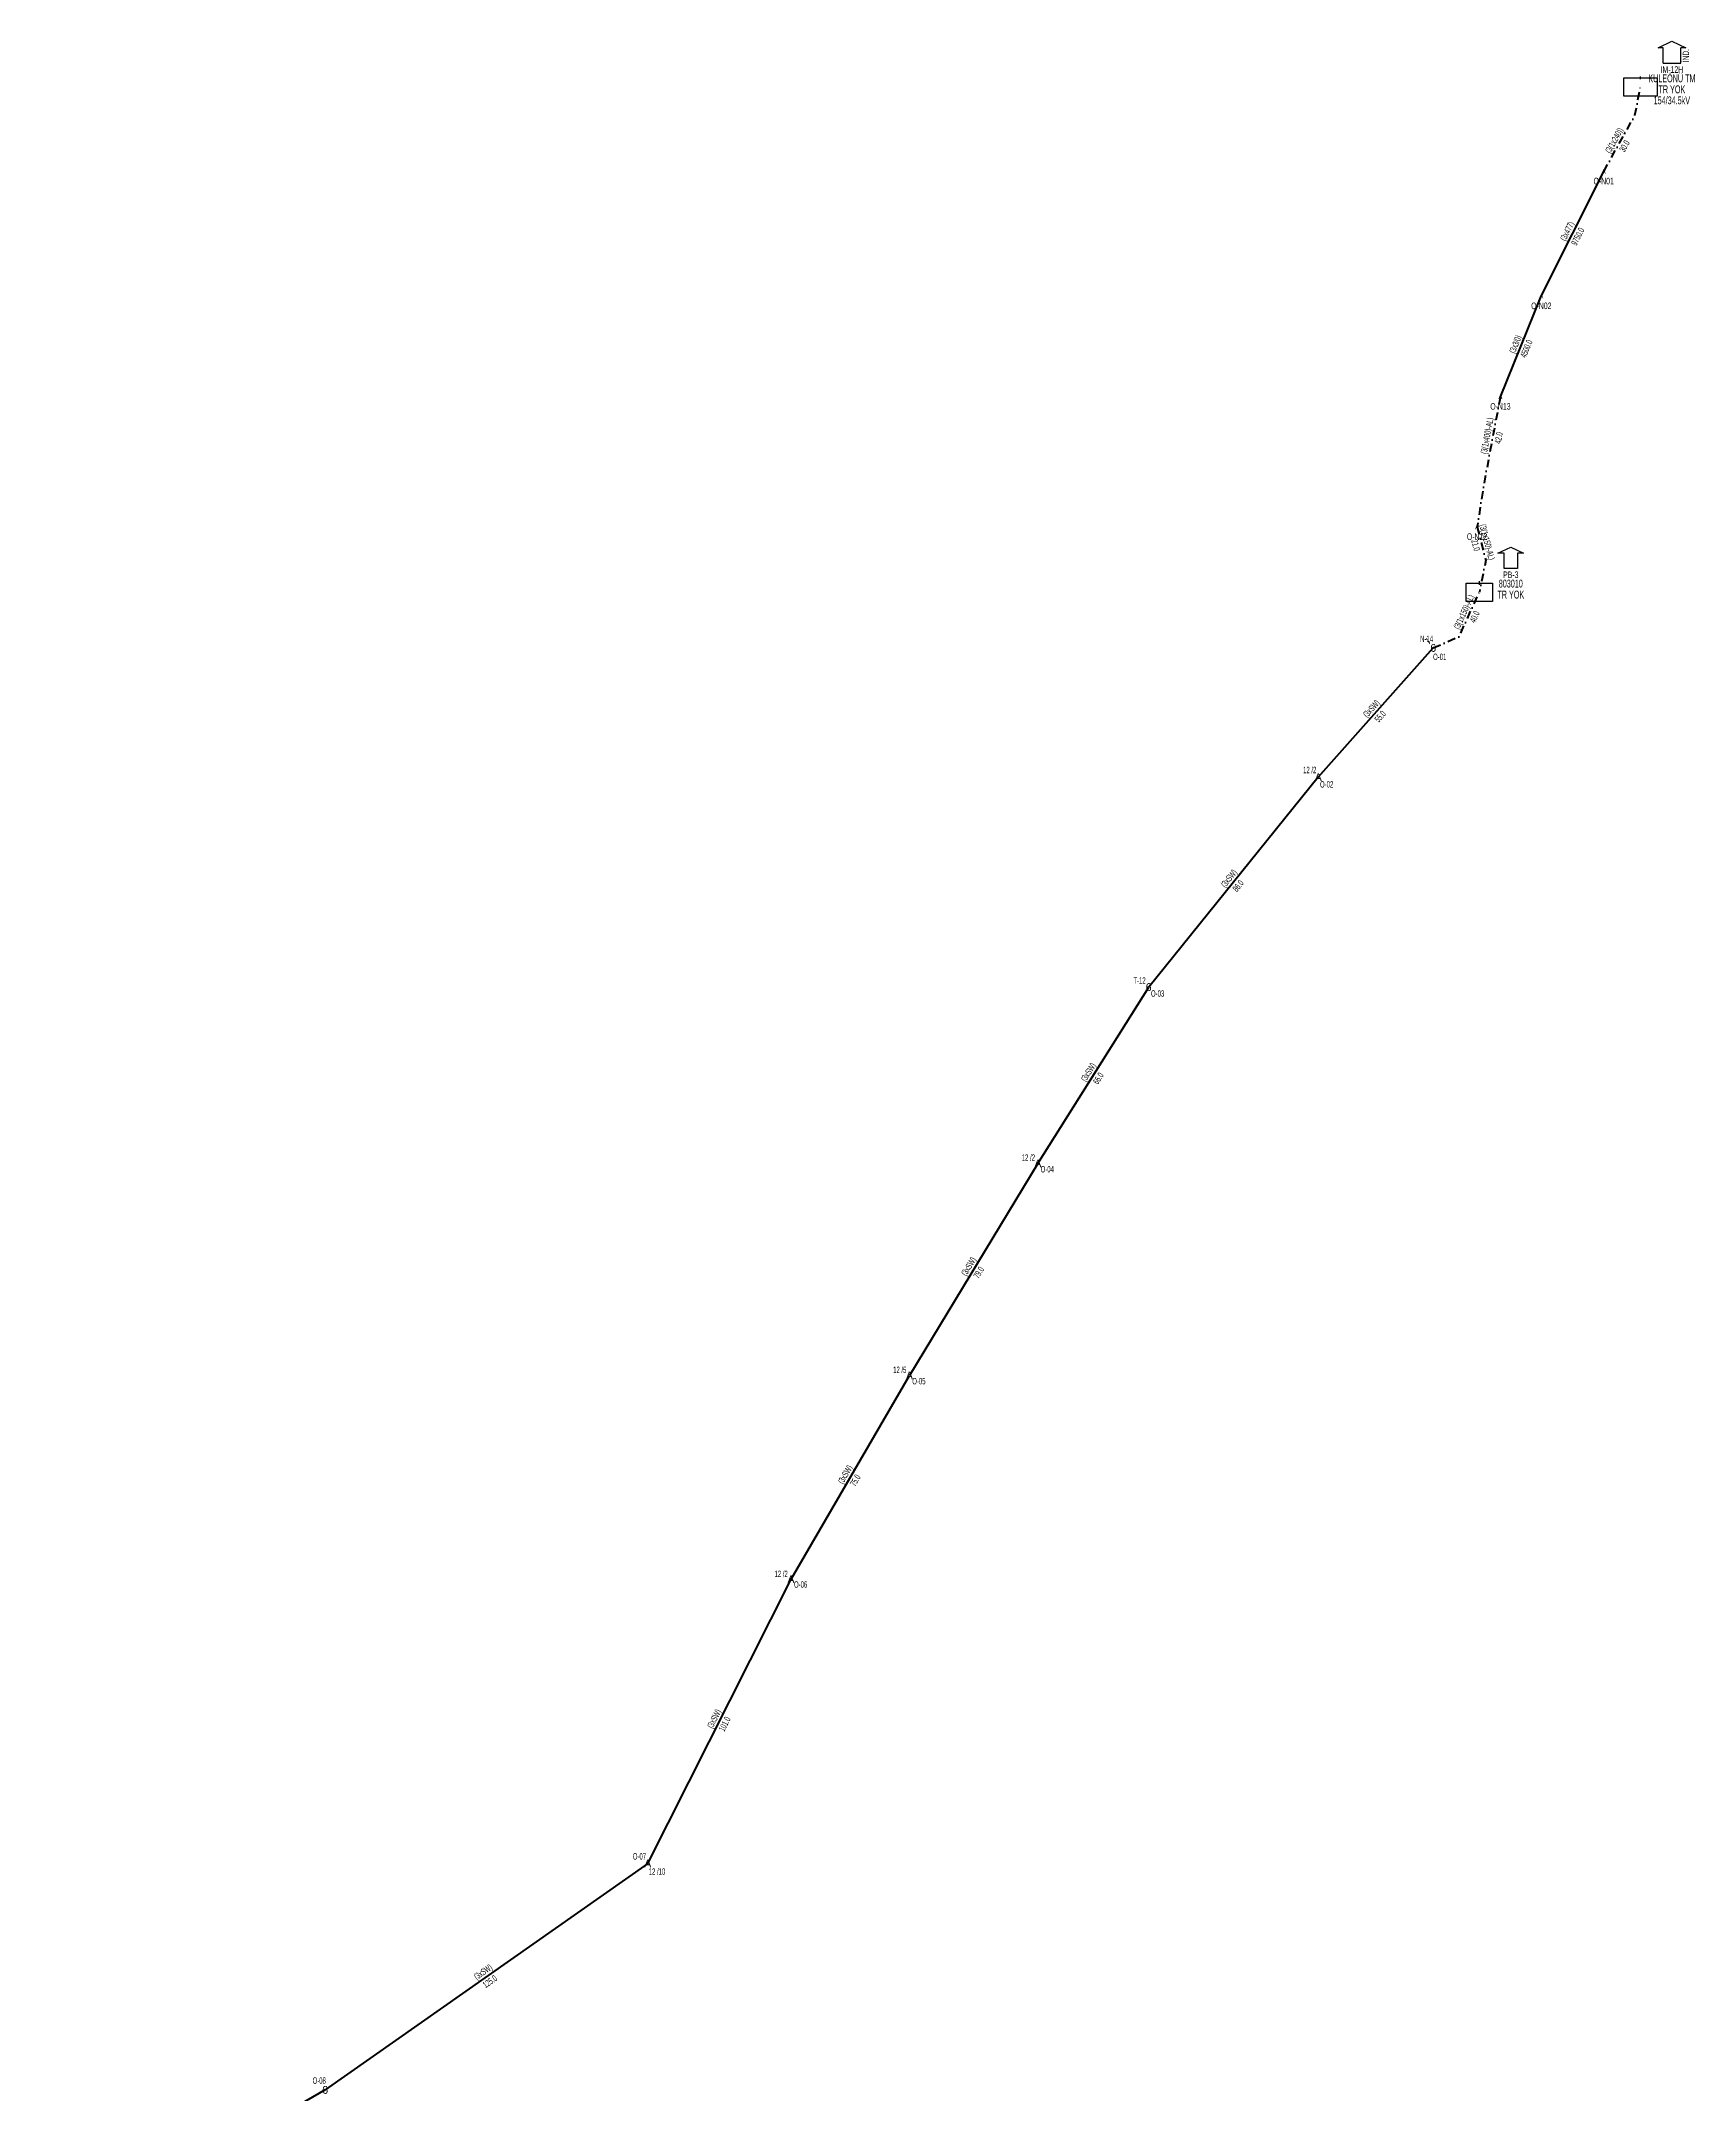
# Model space of a CAD drawing. Header units: millimetres. Extents: x 548672 to 552904, y 4175615 to 4179682.
# Drawn here: x 552378 to 552904, y 4179029 to 4179682 of the extents above; entities that cross this region are included whole.
import ezdxf
from ezdxf.enums import TextEntityAlignment as Align

# ---------------------------------------------------------------- set-up
doc = ezdxf.new("R2010")
doc.units = ezdxf.units.MM
doc.linetypes.add('DASHDOT', pattern=[5, 2.5, -1.25, 0, -1.25])
for name, color, linetype, lineweight in [('DIREK_ENH_MEVCUT', 6, 'Continuous', 25), ('HAT_OG_HAVAI_MEVCUT', 48, 'Continuous', 70), ('HAT_OG_YERALTI_MEVCUT', 48, 'DASHDOT', 70), ('NODE_OG_MEVCUT', 5, 'Continuous', 25), ('TRAFO_MEVCUT', 5, 'Continuous', 30)]:
    doc.layers.add(name, color=color, linetype=linetype, lineweight=lineweight)
doc.styles.add('Direk', font='B_CAD')
doc.styles.get("Standard").update_dxf_attribs({"font": 'Arial'})

# ---------------------------------------------------------------- blocks, each defined once
blk = doc.blocks.new('MEV_BINA_KARE')
at = {"layer": 'TRAFO_MEVCUT', "linetype": 'Continuous'}
for p, q in [((-2.25, -2.25), (-2.25, 2.25)), ((-2.25, 2.25), (2.25, 2.25)), ((0, 1.8), (0, 2.7)), ((2.25, 2.25), (2.25, -2.25)), ((2.25, -2.25), (-2.25, -2.25))]:
    blk.add_line(p, q, dxfattribs=at)
blk = doc.blocks.new('MEV_BETKOSK')
at = {"layer": 'TRAFO_MEVCUT', "linetype": 'Continuous'}
for p, q in [((-3.4, 2), (0, 3.6)), ((-1.8, 2), (-3.4, 2)), ((-1.8, -2), (-1.8, 2)), ((0, 3.6), (3.4, 2)), ((3.4, 2), (1.8, 2)), ((1.8, 2), (1.8, -2)), ((1.8, -2), (-1.8, -2))]:
    blk.add_line(p, q, dxfattribs=at)
blk = doc.blocks.new('MEV_INDMERK_KARE')
at = {"layer": 'TRAFO_MEVCUT', "linetype": 'Continuous'}
for p, q in [((-5.268651, -2.925), (-5.268651, 2.925)), ((-5.268651, 2.925), (5.268651, 2.925)), ((0, 2.535), (0, 3.315)), ((5.268651, 2.925), (5.268651, -2.925)), ((5.268651, -2.925), (-5.268651, -2.925))]:
    blk.add_line(p, q, dxfattribs=at)
blk = doc.blocks.new('MEV_INDMERK')
at = {"layer": 'TRAFO_MEVCUT', "linetype": 'Continuous'}
for p, q in [((-4.4, 2.4), (0, 4.6)), ((-2.8, 2.4), (-4.4, 2.4)), ((-2.8, -2.4), (-2.8, 2.4)), ((0, 4.6), (4.4, 2.4)), ((4.4, 2.4), (2.8, 2.4)), ((2.8, -2.4), (2.8, 2.4)), ((-2.8, -2.4), (2.8, -2.4))]:
    blk.add_line(p, q, dxfattribs=at)
at = {"layer": 'TRAFO_MEVCUT', "linetype": 'Continuous', "width": 0.6}
blk.add_text('İND.', height=2, rotation=90, dxfattribs=at).set_placement((5.417363, -0.010583), align=Align.CENTER)

msp = doc.modelspace()

# ---------------------------------------------------------------- linework, layer by layer
at = {"layer": 'HAT_OG_HAVAI_MEVCUT'}
for p, q in [((552855.53717, 4179600.768841), (552875.372433, 4179640.4442)), ((552842.526381, 4179568.807556), (552855.53717, 4179600.768841)), ((552784.58, 4179447.8), (552821.16, 4179488.93)), ((552784.58, 4179447.8), (552730.62, 4179381.06)), ((552695.39, 4179324.96), (552730.62, 4179381.06)), ((552695.39, 4179324.96), (552654.51, 4179257.51)), ((552616.83, 4179192.73), (552654.51, 4179257.51)), ((552571.26, 4179102.3), (552616.83, 4179192.73)), ((552571.26, 4179102.3), (552468.62, 4179030.33)), ((552468.62, 4179030.33), (552378.24, 4178978.19))]:
    msp.add_line(p, q, dxfattribs=at)
at = {"layer": 'HAT_OG_YERALTI_MEVCUT', "flags": 128}
for points in [[(552875.372433, 4179640.4442), (552885.334316, 4179658.398921), (552887.07489, 4179667.319362)], [(552842.526381, 4179568.807556), (552837.687481, 4179543.317087), (552835.087819, 4179527.359708)], [(552835.087819, 4179527.359708), (552837.904024, 4179516.803521), (552835.828, 4179506.631)], [(552821.16, 4179488.93), (552829.397482, 4179492.548233), (552835.828, 4179506.631)]]:
    msp.add_lwpolyline(points, dxfattribs=at)

# ---------------------------------------------------------------- block references
at = {"layer": 'TRAFO_MEVCUT'}
for name, p in [('MEV_INDMERK', (552897.07489, 4179677.319362)), ('MEV_INDMERK_KARE', (552887.07489, 4179667.319362))]:
    msp.add_blockref(name, p, dxfattribs=at)
for name, p, xscale, yscale in [('MEV_BETKOSK', (552845.828, 4179516.631), 1.199999999999999, 1.199999999999999), ('MEV_BINA_KARE', (552835.828, 4179506.631), 1.85, 1.3)]:
    msp.add_blockref(name, p, dxfattribs=dict(at, xscale=xscale, yscale=yscale))

# ---------------------------------------------------------------- texts
at = {"layer": 'DIREK_ENH_MEVCUT', "linetype": 'ByBlock', "width": 0.53}
for s, p in [('N-14', (552819.048394, 4179491.83297)), ('O-01', (552823.218827, 4179486.099588)), ('12 /2', (552781.861246, 4179450.105875)), ('O-02', (552787.24924, 4179445.536119)), ('T-12', (552727.702707, 4179383.144119)), ('O-03', (552733.467911, 4179379.025448)), ('12 /2', (552692.349657, 4179326.835826)), ('O-04', (552698.368683, 4179323.122217)), ('12 /5', (552651.430558, 4179259.338586)), ('O-05', (552657.51942, 4179255.722993)), ('12 /2', (552613.687322, 4179194.433836)), ('O-06', (552619.906885, 4179191.061834)), ('O-07', (552568.612654, 4179104.589445)), ('12 /10', (552574.199619, 4179099.757795)), ('O-08', (552466.738981, 4179033.281571))]:
    msp.add_text(s, height=2.05, dxfattribs=at).set_placement(p, align=Align.MIDDLE_CENTER)
at = {"layer": 'DIREK_ENH_MEVCUT', "color": 32, "style": 'Direk'}
msp.add_text('f', height=2, rotation=216.031955, dxfattribs=at).set_placement((552819.512938, 4179491.194329), align=Align.MIDDLE_CENTER)
at = {"layer": 'DIREK_ENH_MEVCUT', "linetype": 'ByBlock', "style": 'Direk'}
for s, p in [('6', (552821.16, 4179488.93)), ('A', (552784.58, 4179447.8)), ('6', (552730.62, 4179381.06)), ('A', (552695.39, 4179324.96)), ('A', (552654.51, 4179257.51)), ('A', (552616.83, 4179192.73)), ('A', (552571.26, 4179102.3)), ('6', (552468.62, 4179030.33))]:
    msp.add_text(s, height=2.5, dxfattribs=at).set_placement(p, align=Align.MIDDLE_CENTER)
at = {"layer": 'HAT_OG_HAVAI_MEVCUT', "lineweight": 30, "width": 0.53}
for s, rotation, p in [('(3x477)', 63.437741, (552864.69452, 4179620.986615, 276437.686216)), ('(3x3/0)', 67.849762, (552848.244507, 4179585.10868, 276427.768585)), ('(3xSW)', 48.350901, (552802.234855, 4179468.929882, 276410.58)), ('(3xSW)', 411.044092, (552756.939014, 4179414.964414, 276365.31)), ('(3xSW)', 57.871765, (552712.285169, 4179353.462044, 276365.31)), ('(3xSW)', 418.780844, (552674.223088, 4179291.675566, 276327.255)), ('(3xSW)', 59.815105, (552634.935254, 4179225.547373, 276327.255)), ('(3xSW)', 63.255291, (552593.285933, 4179147.897514, 276308.415)), ('(3xSW)', 395.037701, (552519.452002, 4179067.010958, 276234.31))]:
    msp.add_text(s, height=2.05, rotation=rotation, dxfattribs=at).set_placement(p, align=Align.CENTER)
for s, rotation, p in [('9750.0', 63.437741, (552866.215083, 4179620.226426, 276437.686216)), ('4500.0', 67.849762, (552849.819044, 4179584.467718, 276427.768585)), ('55.0', 48.350901, (552803.505145, 4179467.800118, 276410.58)), ('86.0', 411.044092, (552758.260986, 4179413.895586, 276365.31)), ('66.0', 57.871765, (552713.724831, 4179352.557956, 276365.31)), ('79.0', 418.780844, (552675.676912, 4179290.794434, 276327.255)), ('75.0', 59.815105, (552636.404746, 4179224.692627, 276327.255)), ('101.0', 63.255291, (552594.804067, 4179147.132486, 276308.415)), ('125.0', 395.037701, (552520.427998, 4179065.619042, 276234.31))]:
    msp.add_text(s, height=2.05, rotation=rotation, dxfattribs=at).set_placement(p, align=Align.TOP_CENTER)
at = {"layer": 'HAT_OG_YERALTI_MEVCUT', "lineweight": 30, "width": 0.53}
for s, rotation, p in [('(3(1x240))', 60.977014, (552879.610113, 4179649.833947)), ('(3(1x400)-AL)', 439.251338, (552839.271845, 4179556.220848)), ('(3(1x150)-AL)', 284.937609, (552837.317198, 4179522.300716)), ('(3(1x150)-AL)', 65.457461, (552831.839536, 4179499.94268))]:
    msp.add_text(s, height=2.05, rotation=rotation, dxfattribs=at).set_placement(p, align=Align.CENTER)
for s, rotation, p in [('30.0', 60.977014, (552881.096636, 4179649.009174)), ('42.0', 439.251338, (552840.942018, 4179555.903796)), ('21.0', 284.937609, (552835.674646, 4179521.862512)), ('40.0', 65.457461, (552833.385946, 4179499.236553))]:
    msp.add_text(s, height=2.05, rotation=rotation, dxfattribs=at).set_placement(p, align=Align.TOP_CENTER)
at = {"layer": 'NODE_OG_MEVCUT', "width": 0.6}
for s, p in [('O-N01', (552875.372433, 4179638.4442)), ('O-N02', (552855.53717, 4179598.768841)), ('O-N13', (552842.526381, 4179566.807556)), ('O-N12', (552835.087819, 4179525.359708))]:
    msp.add_text(s, height=2.1, dxfattribs=at).set_placement(p, align=Align.TOP_CENTER)
at = {"layer": 'NODE_OG_MEVCUT', "style": 'Direk'}
for p in [(552875.372433, 4179640.4442), (552855.53717, 4179600.768841), (552842.526381, 4179568.807556), (552835.087819, 4179527.359708)]:
    msp.add_text('A', height=1.4, dxfattribs=at).set_placement(p, align=Align.MIDDLE_CENTER)
at = {"layer": 'TRAFO_MEVCUT', "width": 0.6}
for s, height, p in [('KULEÖNÜ TM', 2.5, (552897.07489, 4179668.819362)), ('IM-12H', 2.1, (552897.07489, 4179671.819362)), ('154/34.5kV', 2.5, (552897.07489, 4179661.819362)), ('TR YOK', 2.5, (552897.07489, 4179665.319362)), ('PB-3', 2.1, (552845.828, 4179511.131)), ('TR YOK', 2.5, (552845.828, 4179504.631)), ('803010', 2.5, (552845.828, 4179508.131))]:
    msp.add_text(s, height=height, dxfattribs=at).set_placement(p, align=Align.CENTER)

doc.saveas('drawing.dxf')
